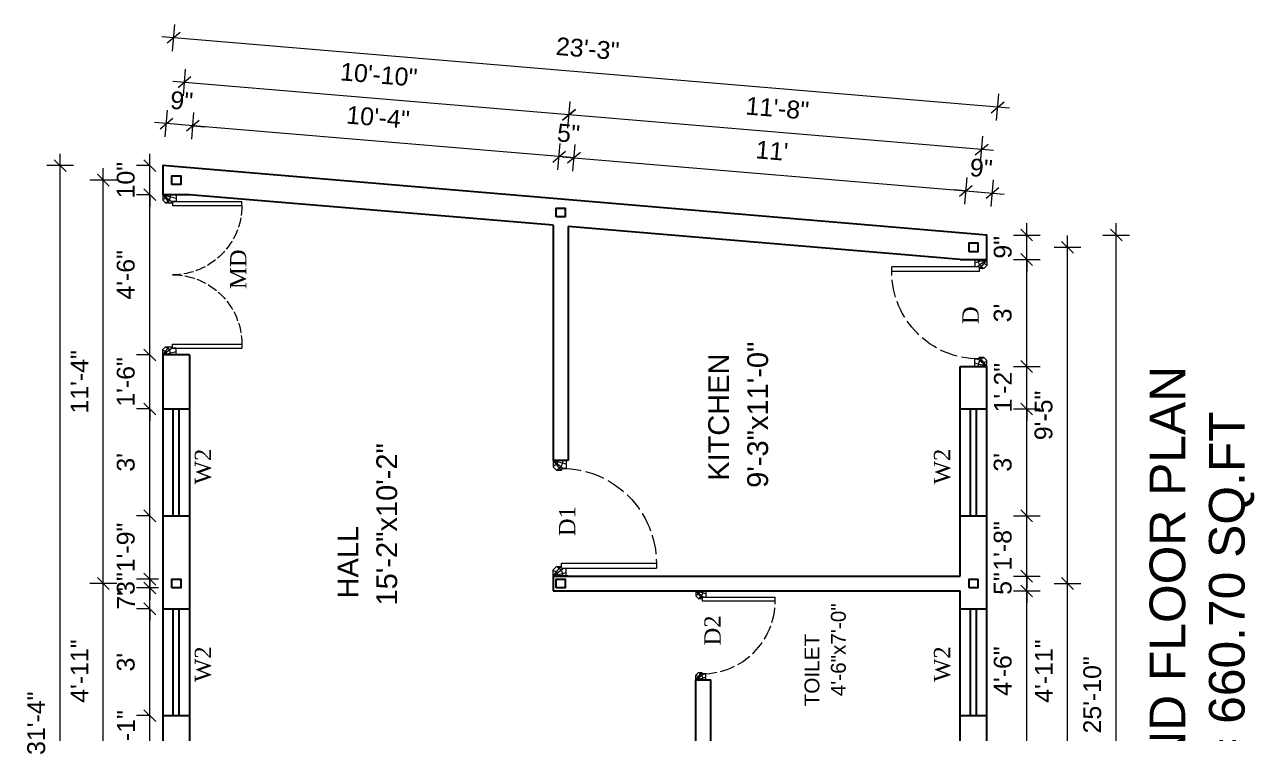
# Model space of a CAD drawing. Header units: inches. Extents: x 45643 to 78083, y -17830 to -3084.
# Drawn here: x 55371.8 to 55786.1, y -14181.3 to -13942.5 of the extents above; entities that cross this region are included whole.
import ezdxf

# ---------------------------------------------------------------- set-up
doc = ezdxf.new("R2010")
doc.units = ezdxf.units.IN
doc.header["$MEASUREMENT"] = 0
doc.linetypes.add('ACAD_ISO02W100', pattern=[15, 12, -3])
doc.linetypes.add('CONTINUA', pattern=[0])
for name, color, linetype, lineweight in [('A_Title Text', 105, 'Continuous', 60), ('Dim - internal', 4, 'Continuous', 9), ('Door-window', 150, 'Continuous', 9), ('ELEVATION', 6, 'Continuous', 30), ('hatch', 30, 'Continuous', 5), ('WALL', 240, 'Continuous', 30)]:
    doc.layers.add(name, color=color, linetype=linetype, lineweight=lineweight)
doc.layers.add('PDF_Text', color=7, linetype='Continuous')
doc.styles.add('Arial', font='arial.ttf')
doc.styles.add('PDF Arial', font='arial.ttf')
doc.styles.get("Standard").update_dxf_attribs({"font": 'times.ttf'})
doc.dimstyles.new('Sudeep', dxfattribs={"dimtxt": 6, "dimasz": 4, "dimexe": 4.5, "dimexo": 4.5, "dimgap": 5, "dimtad": 1, "dimdec": 0, "dimlunit": 4, "dimtxsty": 'Arial', "dimblk": 'OBLIQUE', "dimcen": 250, "dimdle": 4, "dimclrd": 86, "dimclre": 5, "dimclrt": 1, "dimadec": 0, "dimazin": 0, "dimtfac": 1, "dimtdec": 0, "dimtix": 1, "dimtmove": 1, "dimatfit": 3, "dimldrblk": 'OBLIQUE', "dimfxl": 4.5, "dimfxlon": 1, "dimfrac": 2, "dimlwd": 15, "dimlwe": 13, "dimarcsym": 0})

# ---------------------------------------------------------------- blocks, each defined once
blk = doc.blocks.new('A$C6FA92B9D')
at = {"layer": 'Door-window', "linetype": 'Continuous', "ltscale": 0.25}
for p, q in [((19.64, 48), (19.64, 46)), ((23.64, 48), (19.64, 48)), ((23.64, 48), (19.64, 48)), ((23.64, 48), (23.64, 46.4)), ((20.8, 46), (0, 46)), ((0, 44.8), (0, 46)), ((20.8, 44.8), (0, 44.8)), ((19.64, 46), (20.8, 46)), ((20.8, 46), (20.8, 45.6)), ((20.8, 46), (20.8, 44.8)), ((22.84, 45.6), (20.8, 45.6)), ((23.64, 46.4), (22.84, 45.6)), ((20.8, 3.2), (0, 3.2)), ((0, 3.2), (0, 2)), ((20.8, 2), (0, 2)), ((19.64, 2), (20.8, 2)), ((19.64, 0), (19.64, 2)), ((23.64, 0), (19.64, 0)), ((23.64, 0), (19.64, 0)), ((20.8, 2), (20.8, 3.2)), ((20.8, 2), (20.8, 2.4)), ((22.84, 2.4), (20.8, 2.4)), ((23.64, 1.6), (22.84, 2.4)), ((23.64, 0), (23.64, 1.6))]:
    blk.add_line(p, q, dxfattribs=at)
at = {"layer": 'Door-window', "linetype": 'ACAD_ISO02W100', "ltscale": 0.25}
for centre, start, end in [((20.8, 44.8), 180, 270), ((20.8, 3.2), 90, 180)]:
    blk.add_arc(centre, 20.8, start, end, dxfattribs=at)
at = {"layer": 'hatch', "color": 8}
for p, q in [((23.64, 48), (19.64, 46.92)), ((23.64, 48), (20.8, 45.74)), ((23.64, 48), (21.77, 45.6)), ((23.64, 0), (19.64, 1.08)), ((23.64, 0), (20.8, 2.26)), ((23.64, 0), (21.77, 2.4))]:
    blk.add_line(p, q, dxfattribs=at)
for centre, radius, start, end in [((23.7, 47.79), 2.35, 174.9175, 249.0128), ((23.74, 47.77), 1.13, 168.5136, 264.8628), ((23.7, 0.21), 2.35, 110.9872, 185.0825), ((23.74, 0.23), 1.13, 95.1372, 191.4864)]:
    blk.add_arc(centre, radius, start, end, dxfattribs=at)
blk = doc.blocks.new("D 3'")
at = {"layer": 'Door-window', "linetype": 'Continuous', "ltscale": 0.25}
for p, q in [((3749.64, -16740.96), (3749.64, -16711.46)), ((3751.14, -16711.46), (3749.64, -16711.46)), ((3751.14, -16740.96), (3751.14, -16711.46)), ((3747.14, -16743.51), (3747.14, -16739.51)), ((3747.14, -16739.51), (3749.64, -16739.51)), ((3783.14, -16739.51), (3780.64, -16739.51)), ((3780.64, -16739.51), (3780.64, -16740.96)), ((3783.14, -16743.51), (3783.14, -16739.51)), ((3749.14, -16743.51), (3750.14, -16742.51)), ((3749.64, -16740.96), (3751.14, -16740.96)), ((3750.14, -16742.51), (3750.14, -16740.96)), ((3780.14, -16742.51), (3780.14, -16740.96)), ((3780.64, -16740.96), (3780.14, -16740.96)), ((3781.14, -16743.51), (3780.14, -16742.51)), ((3747.14, -16743.51), (3749.14, -16743.51)), ((3783.14, -16743.51), (3781.14, -16743.51))]:
    blk.add_line(p, q, dxfattribs=at)
at = {"layer": 'Door-window', "linetype": 'ACAD_ISO02W100', "ltscale": 0.5}
blk.add_arc((3751.14, -16740.96), 29.5, 0, 90, dxfattribs=at)
at = {"layer": 'hatch', "color": 8}
for p, q in [((3747.14, -16743.51), (3748.23, -16739.5)), ((3783.14, -16743.51), (3782.06, -16739.5)), ((3747.14, -16743.51), (3749.64, -16740.37)), ((3747.14, -16743.51), (3750.14, -16741.17)), ((3783.14, -16743.51), (3780.14, -16741.17)), ((3783.14, -16743.51), (3780.64, -16740.37))]:
    blk.add_line(p, q, dxfattribs=at)
for centre, radius, start, end in [((3747.4, -16743.58), 2.93, 20.9872, 95.0825), ((3747.43, -16743.63), 1.42, 5.1372, 101.4864), ((3782.88, -16743.58), 2.93, 84.9175, 159.0128), ((3782.86, -16743.63), 1.42, 78.5136, 174.8628)]:
    blk.add_arc(centre, radius, start, end, dxfattribs=at)
blk = doc.blocks.new('_Oblique')
at = {"color": 0, "linetype": 'ByBlock', "lineweight": -2}
blk.add_line((-0.5, -0.5), (0.5, 0.5), dxfattribs=at)
blk = doc.blocks.new('*D1406')
at = {"layer": 'A_Title Text', "color": 86, "lineweight": 15, "transparency": 16777216}
blk.add_line((55383.85, -14369.77), (55383.85, -13986.01), dxfattribs=at)
at = {"layer": 'A_Title Text', "color": 5, "lineweight": 13, "transparency": 16777216}
for p, q in [((55388.35, -13990.01), (55379.35, -13990.01)), ((55388.35, -14365.77), (55379.35, -14365.77))]:
    blk.add_line(p, q, dxfattribs=at)
at = {"layer": 'Defpoints', "color": 0, "transparency": 16777216}
for p in [(55383.85, -13990.01), (55418.43, -13990.01), (55418.43, -14365.77)]:
    blk.add_point(p, dxfattribs=at)
at = {"layer": 'A_Title Text', "color": 86, "lineweight": 15, "transparency": 16777216, "xscale": 4, "yscale": 4, "zscale": 4}
for p, rotation in [((55383.85, -13990.01), 90), ((55383.85, -14365.77), 270)]:
    blk.add_blockref('_Oblique', p, dxfattribs=dict(at, rotation=rotation))
at = {"layer": 'A_Title Text', "color": 1, "transparency": 16777216, "insert": (55375.78, -14177.89), "char_height": 6, "attachment_point": 5, "rotation": 90, "style": 'Arial'}
blk.add_mtext('31\'-4"', dxfattribs=at)
blk = doc.blocks.new('*D1407')
at = {"layer": 'A_Title Text', "color": 86, "lineweight": 15, "transparency": 16777216}
blk.add_line((55739.54, -14327.28), (55739.54, -14009.38), dxfattribs=at)
at = {"layer": 'A_Title Text', "color": 5, "lineweight": 13, "transparency": 16777216}
for p, q in [((55735.04, -14013.38), (55744.04, -14013.38)), ((55735.04, -14323.28), (55744.04, -14323.28))]:
    blk.add_line(p, q, dxfattribs=at)
at = {"layer": 'Defpoints', "color": 0, "transparency": 16777216}
for p in [(55695.94, -14013.38), (55739.54, -14013.38), (55695.94, -14323.28)]:
    blk.add_point(p, dxfattribs=at)
at = {"layer": 'A_Title Text', "color": 86, "lineweight": 15, "transparency": 16777216, "xscale": 4, "yscale": 4, "zscale": 4}
for p, rotation in [((55739.54, -14013.38), 90), ((55739.54, -14323.28), 270)]:
    blk.add_blockref('_Oblique', p, dxfattribs=dict(at, rotation=rotation))
at = {"layer": 'A_Title Text', "color": 1, "transparency": 16777216, "insert": (55731.47, -14168.33), "char_height": 6, "attachment_point": 5, "rotation": 90, "style": 'Arial'}
blk.add_mtext('25\'-10"', dxfattribs=at)
blk = doc.blocks.new('*D1412')
at = {"layer": 'A_Title Text', "color": 86, "lineweight": 15, "transparency": 16777216}
for p, q in [((55414, -14175.32), (55414, -14171.32)), ((55414, -14188.32), (55414, -14175.32)), ((55414, -14188.32), (55414, -14192.32))]:
    blk.add_line(p, q, dxfattribs=at)
at = {"layer": 'A_Title Text', "color": 5, "lineweight": 13, "transparency": 16777216}
for p, q in [((55414, -14175.32), (55409.5, -14175.32)), ((55416.93, -14188.32), (55409.5, -14188.32))]:
    blk.add_line(p, q, dxfattribs=at)
at = {"layer": 'Defpoints', "color": 0, "transparency": 16777216}
for p in [(55414, -14175.32), (55418.43, -14175.32), (55421.43, -14188.32)]:
    blk.add_point(p, dxfattribs=at)
at = {"layer": 'A_Title Text', "color": 86, "lineweight": 15, "transparency": 16777216, "xscale": 4, "yscale": 4, "zscale": 4}
for p, rotation in [((55414, -14175.32), 270), ((55414, -14188.32), 90)]:
    blk.add_blockref('_Oblique', p, dxfattribs=dict(at, rotation=rotation))
at = {"layer": 'A_Title Text', "color": 1, "transparency": 16777216, "insert": (55405.99, -14181.82), "char_height": 6, "attachment_point": 5, "rotation": 90, "style": 'Arial'}
blk.add_mtext('1\'-1"', dxfattribs=at)
blk = doc.blocks.new('*D1413')
at = {"layer": 'A_Title Text', "color": 86, "lineweight": 15, "transparency": 16777216}
blk.add_line((55414, -14179.32), (55414, -14135.32), dxfattribs=at)
at = {"layer": 'A_Title Text', "color": 5, "lineweight": 13, "transparency": 16777216}
for p, q in [((55414, -14139.32), (55409.5, -14139.32)), ((55414, -14175.32), (55409.5, -14175.32))]:
    blk.add_line(p, q, dxfattribs=at)
at = {"layer": 'Defpoints', "color": 0, "transparency": 16777216}
for p in [(55414, -14139.32), (55418.43, -14139.32), (55418.43, -14175.32)]:
    blk.add_point(p, dxfattribs=at)
at = {"layer": 'A_Title Text', "color": 86, "lineweight": 15, "transparency": 16777216, "xscale": 4, "yscale": 4, "zscale": 4}
for p, rotation in [((55414, -14139.32), 90), ((55414, -14175.32), 270)]:
    blk.add_blockref('_Oblique', p, dxfattribs=dict(at, rotation=rotation))
at = {"layer": 'A_Title Text', "color": 1, "transparency": 16777216, "insert": (55405.94, -14157.32), "char_height": 6, "attachment_point": 5, "rotation": 90, "style": 'Arial'}
blk.add_mtext("3'", dxfattribs=at)
blk = doc.blocks.new('*D1414')
at = {"layer": 'A_Title Text', "color": 86, "lineweight": 15, "transparency": 16777216}
for p, q in [((55414, -14132.32), (55414, -14128.32)), ((55414, -14139.32), (55414, -14132.32)), ((55414, -14139.32), (55414, -14143.32))]:
    blk.add_line(p, q, dxfattribs=at)
at = {"layer": 'A_Title Text', "color": 5, "lineweight": 13, "transparency": 16777216}
for p, q in [((55416.93, -14132.32), (55409.5, -14132.32)), ((55414, -14139.32), (55409.5, -14139.32))]:
    blk.add_line(p, q, dxfattribs=at)
at = {"layer": 'Defpoints', "color": 0, "transparency": 16777216}
for p in [(55414, -14132.32), (55421.43, -14132.32), (55418.43, -14139.32)]:
    blk.add_point(p, dxfattribs=at)
at = {"layer": 'A_Title Text', "color": 86, "lineweight": 15, "transparency": 16777216, "xscale": 4, "yscale": 4, "zscale": 4}
for p, rotation in [((55414, -14132.32), 270), ((55414, -14139.32), 90)]:
    blk.add_blockref('_Oblique', p, dxfattribs=dict(at, rotation=rotation))
at = {"layer": 'A_Title Text', "color": 1, "transparency": 16777216, "insert": (55406, -14135.82), "char_height": 6, "attachment_point": 5, "rotation": 90, "style": 'Arial'}
blk.add_mtext('7"', dxfattribs=at)
blk = doc.blocks.new('*D1415')
at = {"layer": 'A_Title Text', "color": 86, "lineweight": 15, "transparency": 16777216}
for p, q in [((55414, -14129.32), (55414, -14125.32)), ((55414, -14132.32), (55414, -14129.32)), ((55414, -14132.32), (55414, -14136.32))]:
    blk.add_line(p, q, dxfattribs=at)
at = {"layer": 'A_Title Text', "color": 5, "lineweight": 13, "transparency": 16777216}
for p, q in [((55416.93, -14129.32), (55409.5, -14129.32)), ((55416.93, -14132.32), (55409.5, -14132.32))]:
    blk.add_line(p, q, dxfattribs=at)
at = {"layer": 'Defpoints', "color": 0, "transparency": 16777216}
for p in [(55414, -14129.32), (55421.43, -14129.32), (55421.43, -14132.32)]:
    blk.add_point(p, dxfattribs=at)
at = {"layer": 'A_Title Text', "color": 86, "lineweight": 15, "transparency": 16777216, "xscale": 4, "yscale": 4, "zscale": 4}
for p, rotation in [((55414, -14129.32), 270), ((55414, -14132.32), 90)]:
    blk.add_blockref('_Oblique', p, dxfattribs=dict(at, rotation=rotation))
at = {"layer": 'A_Title Text', "color": 1, "transparency": 16777216, "insert": (55405.94, -14130.82), "char_height": 6, "attachment_point": 5, "rotation": 90, "style": 'Arial'}
blk.add_mtext('3"', dxfattribs=at)
blk = doc.blocks.new('*D1416')
at = {"layer": 'A_Title Text', "color": 86, "lineweight": 15, "transparency": 16777216}
for p, q in [((55414, -14107.99), (55414, -14103.99)), ((55414, -14129.32), (55414, -14107.99)), ((55414, -14129.32), (55414, -14133.32))]:
    blk.add_line(p, q, dxfattribs=at)
at = {"layer": 'A_Title Text', "color": 5, "lineweight": 13, "transparency": 16777216}
for p, q in [((55414, -14107.99), (55409.5, -14107.99)), ((55416.93, -14129.32), (55409.5, -14129.32))]:
    blk.add_line(p, q, dxfattribs=at)
at = {"layer": 'Defpoints', "color": 0, "transparency": 16777216}
for p in [(55414, -14107.99), (55418.43, -14107.99), (55421.43, -14129.32)]:
    blk.add_point(p, dxfattribs=at)
at = {"layer": 'A_Title Text', "color": 86, "lineweight": 15, "transparency": 16777216, "xscale": 4, "yscale": 4, "zscale": 4}
for p, rotation in [((55414, -14107.99), 270), ((55414, -14129.32), 90)]:
    blk.add_blockref('_Oblique', p, dxfattribs=dict(at, rotation=rotation))
at = {"layer": 'A_Title Text', "color": 1, "transparency": 16777216, "insert": (55405.94, -14118.65), "char_height": 6, "attachment_point": 5, "rotation": 90, "style": 'Arial'}
blk.add_mtext('1\'-9"', dxfattribs=at)
blk = doc.blocks.new('*D1417')
at = {"layer": 'A_Title Text', "color": 86, "lineweight": 15, "transparency": 16777216}
blk.add_line((55414, -14111.99), (55414, -14067.99), dxfattribs=at)
at = {"layer": 'A_Title Text', "color": 5, "lineweight": 13, "transparency": 16777216}
for p, q in [((55414, -14071.99), (55409.5, -14071.99)), ((55414, -14107.99), (55409.5, -14107.99))]:
    blk.add_line(p, q, dxfattribs=at)
at = {"layer": 'Defpoints', "color": 0, "transparency": 16777216}
for p in [(55414, -14071.99), (55418.43, -14071.99), (55418.43, -14107.99)]:
    blk.add_point(p, dxfattribs=at)
at = {"layer": 'A_Title Text', "color": 86, "lineweight": 15, "transparency": 16777216, "xscale": 4, "yscale": 4, "zscale": 4}
for p, rotation in [((55414, -14071.99), 90), ((55414, -14107.99), 270)]:
    blk.add_blockref('_Oblique', p, dxfattribs=dict(at, rotation=rotation))
at = {"layer": 'A_Title Text', "color": 1, "transparency": 16777216, "insert": (55405.94, -14089.99), "char_height": 6, "attachment_point": 5, "rotation": 90, "style": 'Arial'}
blk.add_mtext("3'", dxfattribs=at)
blk = doc.blocks.new('*D1418')
at = {"layer": 'A_Title Text', "color": 86, "lineweight": 15, "transparency": 16777216}
for p, q in [((55414, -14053.8), (55414, -14049.8)), ((55414, -14071.99), (55414, -14053.8)), ((55414, -14071.99), (55414, -14075.99))]:
    blk.add_line(p, q, dxfattribs=at)
at = {"layer": 'A_Title Text', "color": 5, "lineweight": 13, "transparency": 16777216}
for p, q in [((55414, -14053.8), (55409.5, -14053.8)), ((55414, -14071.99), (55409.5, -14071.99))]:
    blk.add_line(p, q, dxfattribs=at)
at = {"layer": 'Defpoints', "color": 0, "transparency": 16777216}
for p in [(55414, -14053.8), (55418.43, -14053.8), (55418.43, -14071.99)]:
    blk.add_point(p, dxfattribs=at)
at = {"layer": 'A_Title Text', "color": 86, "lineweight": 15, "transparency": 16777216, "xscale": 4, "yscale": 4, "zscale": 4}
for p, rotation in [((55414, -14053.8), 270), ((55414, -14071.99), 90)]:
    blk.add_blockref('_Oblique', p, dxfattribs=dict(at, rotation=rotation))
at = {"layer": 'A_Title Text', "color": 1, "transparency": 16777216, "insert": (55405.94, -14062.89), "char_height": 6, "attachment_point": 5, "rotation": 90, "style": 'Arial'}
blk.add_mtext('1\'-6"', dxfattribs=at)
blk = doc.blocks.new('*D1419')
at = {"layer": 'A_Title Text', "color": 86, "lineweight": 15, "transparency": 16777216}
blk.add_line((55414, -14057.8), (55414, -13995.8), dxfattribs=at)
at = {"layer": 'A_Title Text', "color": 5, "lineweight": 13, "transparency": 16777216}
for p, q in [((55414, -13999.8), (55409.5, -13999.8)), ((55414, -14053.8), (55409.5, -14053.8))]:
    blk.add_line(p, q, dxfattribs=at)
at = {"layer": 'Defpoints', "color": 0, "transparency": 16777216}
for p in [(55414, -13999.8), (55418.43, -13999.8), (55418.43, -14053.8)]:
    blk.add_point(p, dxfattribs=at)
at = {"layer": 'A_Title Text', "color": 86, "lineweight": 15, "transparency": 16777216, "xscale": 4, "yscale": 4, "zscale": 4}
for p, rotation in [((55414, -13999.8), 90), ((55414, -14053.8), 270)]:
    blk.add_blockref('_Oblique', p, dxfattribs=dict(at, rotation=rotation))
at = {"layer": 'A_Title Text', "color": 1, "transparency": 16777216, "insert": (55405.94, -14026.8), "char_height": 6, "attachment_point": 5, "rotation": 90, "style": 'Arial'}
blk.add_mtext('4\'-6"', dxfattribs=at)
blk = doc.blocks.new('*D1420')
at = {"layer": 'A_Title Text', "color": 86, "lineweight": 15, "transparency": 16777216}
for p, q in [((55414, -13990.01), (55414, -13986.01)), ((55414, -13999.8), (55414, -13990.01)), ((55414, -13999.8), (55414, -14003.8))]:
    blk.add_line(p, q, dxfattribs=at)
at = {"layer": 'A_Title Text', "color": 5, "lineweight": 13, "transparency": 16777216}
for p, q in [((55414, -13990.01), (55409.5, -13990.01)), ((55414, -13999.8), (55409.5, -13999.8))]:
    blk.add_line(p, q, dxfattribs=at)
at = {"layer": 'Defpoints', "color": 0, "transparency": 16777216}
for p in [(55414, -13990.01), (55418.43, -13990.01), (55418.43, -13999.8)]:
    blk.add_point(p, dxfattribs=at)
at = {"layer": 'A_Title Text', "color": 86, "lineweight": 15, "transparency": 16777216, "xscale": 4, "yscale": 4, "zscale": 4}
for p, rotation in [((55414, -13990.01), 270), ((55414, -13999.8), 90)]:
    blk.add_blockref('_Oblique', p, dxfattribs=dict(at, rotation=rotation))
at = {"layer": 'A_Title Text', "color": 1, "transparency": 16777216, "insert": (55405.94, -13994.9), "char_height": 6, "attachment_point": 5, "rotation": 90, "style": 'Arial'}
blk.add_mtext('10"', dxfattribs=at)
blk = doc.blocks.new('*D1422')
at = {"layer": 'A_Title Text', "color": 86, "lineweight": 15, "transparency": 16777216}
blk.add_line((55398.36, -14193.82), (55398.36, -14126.82), dxfattribs=at)
at = {"layer": 'A_Title Text', "color": 5, "lineweight": 13, "transparency": 16777216}
for p, q in [((55402.86, -14130.82), (55393.86, -14130.82)), ((55402.86, -14189.82), (55393.86, -14189.82))]:
    blk.add_line(p, q, dxfattribs=at)
at = {"layer": 'Defpoints', "color": 0, "transparency": 16777216}
for p in [(55398.36, -14130.82), (55422.93, -14130.82), (55422.93, -14189.82)]:
    blk.add_point(p, dxfattribs=at)
at = {"layer": 'A_Title Text', "color": 86, "lineweight": 15, "transparency": 16777216, "xscale": 4, "yscale": 4, "zscale": 4}
for p, rotation in [((55398.36, -14130.82), 90), ((55398.36, -14189.82), 270)]:
    blk.add_blockref('_Oblique', p, dxfattribs=dict(at, rotation=rotation))
at = {"layer": 'A_Title Text', "color": 1, "transparency": 16777216, "insert": (55390.34, -14160.32), "char_height": 6, "attachment_point": 5, "rotation": 90, "style": 'Arial'}
blk.add_mtext('4\'-11"', dxfattribs=at)
blk = doc.blocks.new('*D1423')
at = {"layer": 'A_Title Text', "color": 86, "lineweight": 15, "transparency": 16777216}
blk.add_line((55398.36, -14134.82), (55398.36, -13990.9), dxfattribs=at)
at = {"layer": 'A_Title Text', "color": 5, "lineweight": 13, "transparency": 16777216}
for p, q in [((55402.86, -13994.9), (55393.86, -13994.9)), ((55402.86, -14130.82), (55393.86, -14130.82))]:
    blk.add_line(p, q, dxfattribs=at)
at = {"layer": 'Defpoints', "color": 0, "transparency": 16777216}
for p in [(55398.36, -13994.9), (55422.93, -13994.9), (55422.93, -14130.82)]:
    blk.add_point(p, dxfattribs=at)
at = {"layer": 'A_Title Text', "color": 86, "lineweight": 15, "transparency": 16777216, "xscale": 4, "yscale": 4, "zscale": 4}
for p, rotation in [((55398.36, -13994.9), 90), ((55398.36, -14130.82), 270)]:
    blk.add_blockref('_Oblique', p, dxfattribs=dict(at, rotation=rotation))
at = {"layer": 'A_Title Text', "color": 1, "transparency": 16777216, "insert": (55390.34, -14062.86), "char_height": 6, "attachment_point": 5, "rotation": 90, "style": 'Arial'}
blk.add_mtext('11\'-4"', dxfattribs=at)
blk = doc.blocks.new('*D1428')
at = {"layer": 'A_Title Text', "color": 86, "lineweight": 15, "transparency": 16777216}
blk.add_line((55709.37, -14191.32), (55709.37, -14129.32), dxfattribs=at)
at = {"layer": 'A_Title Text', "color": 5, "lineweight": 13, "transparency": 16777216}
for p, q in [((55704.87, -14133.32), (55713.87, -14133.32)), ((55704.87, -14187.32), (55713.87, -14187.32))]:
    blk.add_line(p, q, dxfattribs=at)
at = {"layer": 'Defpoints', "color": 0, "transparency": 16777216}
for p in [(55686.94, -14133.32), (55709.37, -14133.32), (55686.94, -14187.32)]:
    blk.add_point(p, dxfattribs=at)
at = {"layer": 'A_Title Text', "color": 86, "lineweight": 15, "transparency": 16777216, "xscale": 4, "yscale": 4, "zscale": 4}
for p, rotation in [((55709.37, -14133.32), 90), ((55709.37, -14187.32), 270)]:
    blk.add_blockref('_Oblique', p, dxfattribs=dict(at, rotation=rotation))
at = {"layer": 'A_Title Text', "color": 1, "transparency": 16777216, "insert": (55701.31, -14160.32), "char_height": 6, "attachment_point": 5, "rotation": 90, "style": 'Arial'}
blk.add_mtext('4\'-6"', dxfattribs=at)
blk = doc.blocks.new('*D1429')
at = {"layer": 'A_Title Text', "color": 86, "lineweight": 15, "transparency": 16777216}
for p, q in [((55709.37, -14128.32), (55709.37, -14124.32)), ((55709.37, -14133.32), (55709.37, -14128.32)), ((55709.37, -14133.32), (55709.37, -14137.32))]:
    blk.add_line(p, q, dxfattribs=at)
at = {"layer": 'A_Title Text', "color": 5, "lineweight": 13, "transparency": 16777216}
for p, q in [((55704.87, -14128.32), (55713.87, -14128.32)), ((55704.87, -14133.32), (55713.87, -14133.32))]:
    blk.add_line(p, q, dxfattribs=at)
at = {"layer": 'Defpoints', "color": 0, "transparency": 16777216}
for p in [(55686.94, -14128.32), (55709.37, -14128.32), (55686.94, -14133.32)]:
    blk.add_point(p, dxfattribs=at)
at = {"layer": 'A_Title Text', "color": 86, "lineweight": 15, "transparency": 16777216, "xscale": 4, "yscale": 4, "zscale": 4}
for p, rotation in [((55709.37, -14128.32), 270), ((55709.37, -14133.32), 90)]:
    blk.add_blockref('_Oblique', p, dxfattribs=dict(at, rotation=rotation))
at = {"layer": 'A_Title Text', "color": 1, "transparency": 16777216, "insert": (55701.32, -14130.82), "char_height": 6, "attachment_point": 5, "rotation": 90, "style": 'Arial'}
blk.add_mtext('5"', dxfattribs=at)
blk = doc.blocks.new('*D1430')
at = {"layer": 'A_Title Text', "color": 86, "lineweight": 15, "transparency": 16777216}
for p, q in [((55709.37, -14107.99), (55709.37, -14103.99)), ((55709.37, -14128.32), (55709.37, -14107.99)), ((55709.37, -14128.32), (55709.37, -14132.32))]:
    blk.add_line(p, q, dxfattribs=at)
at = {"layer": 'A_Title Text', "color": 5, "lineweight": 13, "transparency": 16777216}
for p, q in [((55704.87, -14107.99), (55713.87, -14107.99)), ((55704.87, -14128.32), (55713.87, -14128.32))]:
    blk.add_line(p, q, dxfattribs=at)
at = {"layer": 'Defpoints', "color": 0, "transparency": 16777216}
for p in [(55695.94, -14107.99), (55709.37, -14107.99), (55686.94, -14128.32)]:
    blk.add_point(p, dxfattribs=at)
at = {"layer": 'A_Title Text', "color": 86, "lineweight": 15, "transparency": 16777216, "xscale": 4, "yscale": 4, "zscale": 4}
for p, rotation in [((55709.37, -14107.99), 270), ((55709.37, -14128.32), 90)]:
    blk.add_blockref('_Oblique', p, dxfattribs=dict(at, rotation=rotation))
at = {"layer": 'A_Title Text', "color": 1, "transparency": 16777216, "insert": (55701.31, -14118.15), "char_height": 6, "attachment_point": 5, "rotation": 90, "style": 'Arial'}
blk.add_mtext('1\'-8"', dxfattribs=at)
blk = doc.blocks.new('*D1431')
at = {"layer": 'A_Title Text', "color": 86, "lineweight": 15, "transparency": 16777216}
blk.add_line((55709.37, -14111.99), (55709.37, -14067.99), dxfattribs=at)
at = {"layer": 'A_Title Text', "color": 5, "lineweight": 13, "transparency": 16777216}
for p, q in [((55704.87, -14071.99), (55713.87, -14071.99)), ((55704.87, -14107.99), (55713.87, -14107.99))]:
    blk.add_line(p, q, dxfattribs=at)
at = {"layer": 'Defpoints', "color": 0, "transparency": 16777216}
for p in [(55695.94, -14071.99), (55709.37, -14071.99), (55695.94, -14107.99)]:
    blk.add_point(p, dxfattribs=at)
at = {"layer": 'A_Title Text', "color": 86, "lineweight": 15, "transparency": 16777216, "xscale": 4, "yscale": 4, "zscale": 4}
for p, rotation in [((55709.37, -14071.99), 90), ((55709.37, -14107.99), 270)]:
    blk.add_blockref('_Oblique', p, dxfattribs=dict(at, rotation=rotation))
at = {"layer": 'A_Title Text', "color": 1, "transparency": 16777216, "insert": (55701.3, -14089.99), "char_height": 6, "attachment_point": 5, "rotation": 90, "style": 'Arial'}
blk.add_mtext("3'", dxfattribs=at)
blk = doc.blocks.new('*D1432')
at = {"layer": 'A_Title Text', "color": 86, "lineweight": 15, "transparency": 16777216}
for p, q in [((55709.37, -14057.66), (55709.37, -14053.66)), ((55709.37, -14071.99), (55709.37, -14057.66)), ((55709.37, -14071.99), (55709.37, -14075.99))]:
    blk.add_line(p, q, dxfattribs=at)
at = {"layer": 'A_Title Text', "color": 5, "lineweight": 13, "transparency": 16777216}
for p, q in [((55704.87, -14057.66), (55713.87, -14057.66)), ((55704.87, -14071.99), (55713.87, -14071.99))]:
    blk.add_line(p, q, dxfattribs=at)
at = {"layer": 'Defpoints', "color": 0, "transparency": 16777216}
for p in [(55695.94, -14057.66), (55709.37, -14057.66), (55695.94, -14071.99)]:
    blk.add_point(p, dxfattribs=at)
at = {"layer": 'A_Title Text', "color": 86, "lineweight": 15, "transparency": 16777216, "xscale": 4, "yscale": 4, "zscale": 4}
for p, rotation in [((55709.37, -14057.66), 270), ((55709.37, -14071.99), 90)]:
    blk.add_blockref('_Oblique', p, dxfattribs=dict(at, rotation=rotation))
at = {"layer": 'A_Title Text', "color": 1, "transparency": 16777216, "insert": (55701.36, -14064.82), "char_height": 6, "attachment_point": 5, "rotation": 90, "style": 'Arial'}
blk.add_mtext('1\'-2"', dxfattribs=at)
blk = doc.blocks.new('*D1433')
at = {"layer": 'A_Title Text', "color": 86, "lineweight": 15, "transparency": 16777216}
blk.add_line((55709.37, -14061.66), (55709.37, -14017.66), dxfattribs=at)
at = {"layer": 'A_Title Text', "color": 5, "lineweight": 13, "transparency": 16777216}
for p, q in [((55704.87, -14021.66), (55713.87, -14021.66)), ((55704.87, -14057.66), (55713.87, -14057.66))]:
    blk.add_line(p, q, dxfattribs=at)
at = {"layer": 'Defpoints', "color": 0, "transparency": 16777216}
for p in [(55695.94, -14021.66), (55709.37, -14021.66), (55695.94, -14057.66)]:
    blk.add_point(p, dxfattribs=at)
at = {"layer": 'A_Title Text', "color": 86, "lineweight": 15, "transparency": 16777216, "xscale": 4, "yscale": 4, "zscale": 4}
for p, rotation in [((55709.37, -14021.66), 90), ((55709.37, -14057.66), 270)]:
    blk.add_blockref('_Oblique', p, dxfattribs=dict(at, rotation=rotation))
at = {"layer": 'A_Title Text', "color": 1, "transparency": 16777216, "insert": (55701.3, -14039.66), "char_height": 6, "attachment_point": 5, "rotation": 90, "style": 'Arial'}
blk.add_mtext("3'", dxfattribs=at)
blk = doc.blocks.new('*D1434')
at = {"layer": 'A_Title Text', "color": 86, "lineweight": 15, "transparency": 16777216}
for p, q in [((55709.37, -14013.38), (55709.37, -14009.38)), ((55709.37, -14021.66), (55709.37, -14013.38)), ((55709.37, -14021.66), (55709.37, -14025.66))]:
    blk.add_line(p, q, dxfattribs=at)
at = {"layer": 'A_Title Text', "color": 5, "lineweight": 13, "transparency": 16777216}
for p, q in [((55704.87, -14013.38), (55713.87, -14013.38)), ((55704.87, -14021.66), (55713.87, -14021.66))]:
    blk.add_line(p, q, dxfattribs=at)
at = {"layer": 'Defpoints', "color": 0, "transparency": 16777216}
for p in [(55695.94, -14013.38), (55709.37, -14013.38), (55695.94, -14021.66)]:
    blk.add_point(p, dxfattribs=at)
at = {"layer": 'A_Title Text', "color": 86, "lineweight": 15, "transparency": 16777216, "xscale": 4, "yscale": 4, "zscale": 4}
for p, rotation in [((55709.37, -14013.38), 270), ((55709.37, -14021.66), 90)]:
    blk.add_blockref('_Oblique', p, dxfattribs=dict(at, rotation=rotation))
at = {"layer": 'A_Title Text', "color": 1, "transparency": 16777216, "insert": (55701.31, -14017.52), "char_height": 6, "attachment_point": 5, "rotation": 90, "style": 'Arial'}
blk.add_mtext('9"', dxfattribs=at)
blk = doc.blocks.new('*D1436')
at = {"layer": 'A_Title Text', "color": 86, "lineweight": 15, "transparency": 16777216}
blk.add_line((55723.12, -14193.82), (55723.12, -14126.82), dxfattribs=at)
at = {"layer": 'A_Title Text', "color": 5, "lineweight": 13, "transparency": 16777216}
for p, q in [((55718.62, -14130.82), (55727.62, -14130.82)), ((55718.62, -14189.82), (55727.62, -14189.82))]:
    blk.add_line(p, q, dxfattribs=at)
at = {"layer": 'Defpoints', "color": 0, "transparency": 16777216}
for p in [(55691.44, -14130.82), (55723.12, -14130.82), (55691.44, -14189.82)]:
    blk.add_point(p, dxfattribs=at)
at = {"layer": 'A_Title Text', "color": 86, "lineweight": 15, "transparency": 16777216, "xscale": 4, "yscale": 4, "zscale": 4}
for p, rotation in [((55723.12, -14130.82), 90), ((55723.12, -14189.82), 270)]:
    blk.add_blockref('_Oblique', p, dxfattribs=dict(at, rotation=rotation))
at = {"layer": 'A_Title Text', "color": 1, "transparency": 16777216, "insert": (55715.11, -14160.32), "char_height": 6, "attachment_point": 5, "rotation": 90, "style": 'Arial'}
blk.add_mtext('4\'-11"', dxfattribs=at)
blk = doc.blocks.new('*D1437')
at = {"layer": 'A_Title Text', "color": 86, "lineweight": 15, "transparency": 16777216}
blk.add_line((55723.12, -14134.82), (55723.12, -14013.52), dxfattribs=at)
at = {"layer": 'A_Title Text', "color": 5, "lineweight": 13, "transparency": 16777216}
for p, q in [((55718.62, -14017.52), (55727.62, -14017.52)), ((55718.62, -14130.82), (55727.62, -14130.82))]:
    blk.add_line(p, q, dxfattribs=at)
at = {"layer": 'Defpoints', "color": 0, "transparency": 16777216}
for p in [(55691.44, -14017.52), (55723.12, -14017.52), (55691.44, -14130.82)]:
    blk.add_point(p, dxfattribs=at)
at = {"layer": 'A_Title Text', "color": 86, "lineweight": 15, "transparency": 16777216, "xscale": 4, "yscale": 4, "zscale": 4}
for p, rotation in [((55723.12, -14017.52), 90), ((55723.12, -14130.82), 270)]:
    blk.add_blockref('_Oblique', p, dxfattribs=dict(at, rotation=rotation))
at = {"layer": 'A_Title Text', "color": 1, "transparency": 16777216, "insert": (55715.06, -14074.17), "char_height": 6, "attachment_point": 5, "rotation": 90, "style": 'Arial'}
blk.add_mtext('9\'-5"', dxfattribs=at)
blk = doc.blocks.new('*D1444')
at = {"layer": 'A_Title Text', "color": 5, "lineweight": 13, "transparency": 16777216}
for p, q in [((55551.5, -13991.46), (55552.25, -13982.49)), ((55556.5, -13991.88), (55557.25, -13982.91))]:
    blk.add_line(p, q, dxfattribs=at)
at = {"layer": 'A_Title Text', "color": 86, "lineweight": 15, "transparency": 16777216}
for p, q in [((55551.88, -13986.97), (55547.89, -13986.64)), ((55556.88, -13987.39), (55551.88, -13986.97)), ((55556.88, -13987.39), (55560.86, -13987.73))]:
    blk.add_line(p, q, dxfattribs=at)
at = {"layer": 'Defpoints', "color": 0, "transparency": 16777216}
for p in [(55551.88, -13986.97), (55549.93, -14010.11), (55554.93, -14010.54)]:
    blk.add_point(p, dxfattribs=at)
at = {"layer": 'A_Title Text', "color": 86, "lineweight": 15, "transparency": 16777216, "xscale": 4, "yscale": 4, "zscale": 4}
for p, rotation in [((55551.88, -13986.97), 355.1847222640574), ((55556.88, -13987.39), 175.1847222640574)]:
    blk.add_blockref('_Oblique', p, dxfattribs=dict(at, rotation=rotation))
at = {"layer": 'A_Title Text', "color": 1, "transparency": 16777216, "insert": (55555.05, -13979.16), "char_height": 6, "attachment_point": 5, "rotation": 355.1847, "style": 'Arial'}
blk.add_mtext('5"', dxfattribs=at)
blk = doc.blocks.new('*D1445')
at = {"layer": 'A_Title Text', "color": 5, "lineweight": 13, "transparency": 16777216}
for p, q in [((55428.15, -13981.07), (55428.9, -13972.1)), ((55551.5, -13991.46), (55552.25, -13982.49))]:
    blk.add_line(p, q, dxfattribs=at)
at = {"layer": 'A_Title Text', "color": 86, "lineweight": 15, "transparency": 16777216}
blk.add_line((55555.86, -13987.31), (55424.54, -13976.25), dxfattribs=at)
at = {"layer": 'Defpoints', "color": 0, "transparency": 16777216}
for p in [(55428.53, -13976.58), (55426.57, -13999.8), (55549.93, -14010.11)]:
    blk.add_point(p, dxfattribs=at)
at = {"layer": 'A_Title Text', "color": 86, "lineweight": 15, "transparency": 16777216, "xscale": 4, "yscale": 4, "zscale": 4}
for p, rotation in [((55428.53, -13976.58), 175.1847222640574), ((55551.88, -13986.97), 355.1847222640574)]:
    blk.add_blockref('_Oblique', p, dxfattribs=dict(at, rotation=rotation))
at = {"layer": 'A_Title Text', "color": 1, "transparency": 16777216, "insert": (55490.88, -13973.74), "char_height": 6, "attachment_point": 5, "rotation": 355.1847, "style": 'Arial'}
blk.add_mtext('10\'-4"', dxfattribs=at)
blk = doc.blocks.new('*D1404')
at = {"layer": 'A_Title Text', "color": 5, "lineweight": 13, "transparency": 16777216}
for p, q in [((55419.24, -13980.32), (55420, -13971.35)), ((55428.15, -13981.07), (55428.9, -13972.1))]:
    blk.add_line(p, q, dxfattribs=at)
at = {"layer": 'A_Title Text', "color": 86, "lineweight": 15, "transparency": 16777216}
for p, q in [((55419.62, -13975.83), (55415.63, -13975.5)), ((55428.53, -13976.58), (55419.62, -13975.83)), ((55428.53, -13976.58), (55432.51, -13976.92))]:
    blk.add_line(p, q, dxfattribs=at)
at = {"layer": 'Defpoints', "color": 0, "transparency": 16777216}
for p in [(55419.62, -13975.83), (55418.43, -13990.01), (55426.57, -13999.8)]:
    blk.add_point(p, dxfattribs=at)
at = {"layer": 'A_Title Text', "color": 86, "lineweight": 15, "transparency": 16777216, "xscale": 4, "yscale": 4, "zscale": 4}
for p, rotation in [((55419.62, -13975.83), 355.1847222640574), ((55428.53, -13976.58), 175.1847222640574)]:
    blk.add_blockref('_Oblique', p, dxfattribs=dict(at, rotation=rotation))
at = {"layer": 'A_Title Text', "color": 1, "transparency": 16777216, "insert": (55424.75, -13968.17), "char_height": 6, "attachment_point": 5, "rotation": 355.1847, "style": 'Arial'}
blk.add_mtext('9"', dxfattribs=at)
blk = doc.blocks.new('*D1446')
at = {"layer": 'A_Title Text', "color": 5, "lineweight": 13, "transparency": 16777216}
for p, q in [((55556.5, -13991.88), (55557.25, -13982.91)), ((55688.52, -14003), (55689.27, -13994.03))]:
    blk.add_line(p, q, dxfattribs=at)
at = {"layer": 'A_Title Text', "color": 86, "lineweight": 15, "transparency": 16777216}
blk.add_line((55552.89, -13987.06), (55692.88, -13998.85), dxfattribs=at)
at = {"layer": 'Defpoints', "color": 0, "transparency": 16777216}
for p in [(55688.89, -13998.52), (55554.93, -14010.54), (55686.94, -14021.66)]:
    blk.add_point(p, dxfattribs=at)
at = {"layer": 'A_Title Text', "color": 86, "lineweight": 15, "transparency": 16777216, "xscale": 4, "yscale": 4, "zscale": 4}
for p, rotation in [((55556.88, -13987.39), 175.1847222640574), ((55688.89, -13998.52), 355.1847222640574)]:
    blk.add_blockref('_Oblique', p, dxfattribs=dict(at, rotation=rotation))
at = {"layer": 'A_Title Text', "color": 1, "transparency": 16777216, "insert": (55623.56, -13984.97), "char_height": 6, "attachment_point": 5, "rotation": 355.1847, "style": 'Arial'}
blk.add_mtext("11'", dxfattribs=at)
blk = doc.blocks.new('*D1447')
at = {"layer": 'A_Title Text', "color": 5, "lineweight": 13, "transparency": 16777216}
for p, q in [((55688.52, -14003), (55689.27, -13994.03)), ((55697.45, -14003.75), (55698.21, -13994.78))]:
    blk.add_line(p, q, dxfattribs=at)
at = {"layer": 'A_Title Text', "color": 86, "lineweight": 15, "transparency": 16777216}
for p, q in [((55688.89, -13998.52), (55684.91, -13998.18)), ((55688.89, -13998.52), (55697.83, -13999.27)), ((55697.83, -13999.27), (55701.82, -13999.6))]:
    blk.add_line(p, q, dxfattribs=at)
at = {"layer": 'Defpoints', "color": 0, "transparency": 16777216}
for p in [(55697.83, -13999.27), (55686.94, -14021.66), (55695.94, -14021.66)]:
    blk.add_point(p, dxfattribs=at)
at = {"layer": 'A_Title Text', "color": 86, "lineweight": 15, "transparency": 16777216, "xscale": 4, "yscale": 4, "zscale": 4}
for p, rotation in [((55688.89, -13998.52), 355.1847222640574), ((55697.83, -13999.27), 175.1847222640574)]:
    blk.add_blockref('_Oblique', p, dxfattribs=dict(at, rotation=rotation))
at = {"layer": 'A_Title Text', "color": 1, "transparency": 16777216, "insert": (55694.04, -13990.86), "char_height": 6, "attachment_point": 5, "rotation": 355.1847, "style": 'Arial'}
blk.add_mtext('9"', dxfattribs=at)
blk = doc.blocks.new('*D1448')
at = {"layer": 'A_Title Text', "color": 5, "lineweight": 13, "transparency": 16777216}
for p, q in [((55554.82, -13977.34), (55555.58, -13968.37)), ((55693.84, -13989.05), (55694.6, -13980.08))]:
    blk.add_line(p, q, dxfattribs=at)
at = {"layer": 'A_Title Text', "color": 86, "lineweight": 15, "transparency": 16777216}
blk.add_line((55698.21, -13984.9), (55551.22, -13972.52), dxfattribs=at)
at = {"layer": 'Defpoints', "color": 0, "transparency": 16777216}
for p in [(55555.2, -13972.86), (55552.43, -14005.81), (55691.44, -14017.52)]:
    blk.add_point(p, dxfattribs=at)
at = {"layer": 'A_Title Text', "color": 86, "lineweight": 15, "transparency": 16777216, "xscale": 4, "yscale": 4, "zscale": 4}
for p, rotation in [((55555.2, -13972.86), 175.1847222639032), ((55694.22, -13984.57), 355.1847222639032)]:
    blk.add_blockref('_Oblique', p, dxfattribs=dict(at, rotation=rotation))
at = {"layer": 'A_Title Text', "color": 1, "transparency": 16777216, "insert": (55625.39, -13970.68), "char_height": 6, "attachment_point": 5, "rotation": 355.1847, "style": 'Arial'}
blk.add_mtext('11\'-8"', dxfattribs=at)
blk = doc.blocks.new('*D1449')
at = {"layer": 'A_Title Text', "color": 5, "lineweight": 13, "transparency": 16777216}
for p, q in [((55425.32, -13966.43), (55426.08, -13957.46)), ((55554.82, -13977.34), (55555.58, -13968.37))]:
    blk.add_line(p, q, dxfattribs=at)
at = {"layer": 'A_Title Text', "color": 86, "lineweight": 15, "transparency": 16777216}
blk.add_line((55559.19, -13973.19), (55421.72, -13961.61), dxfattribs=at)
at = {"layer": 'Defpoints', "color": 0, "transparency": 16777216}
for p in [(55425.7, -13961.95), (55422.93, -13994.9), (55552.43, -14005.81)]:
    blk.add_point(p, dxfattribs=at)
at = {"layer": 'A_Title Text', "color": 86, "lineweight": 15, "transparency": 16777216, "xscale": 4, "yscale": 4, "zscale": 4}
for p, rotation in [((55425.7, -13961.95), 175.1847222640574), ((55555.2, -13972.86), 355.1847222640574)]:
    blk.add_blockref('_Oblique', p, dxfattribs=dict(at, rotation=rotation))
at = {"layer": 'A_Title Text', "color": 1, "transparency": 16777216, "insert": (55491.13, -13959.37), "char_height": 6, "attachment_point": 5, "rotation": 355.1847, "style": 'Arial'}
blk.add_mtext('10\'-10"', dxfattribs=at)
blk = doc.blocks.new('*D1450')
at = {"layer": 'A_Title Text', "color": 5, "lineweight": 13, "transparency": 16777216}
for p, q in [((55421.68, -13951.44), (55422.43, -13942.47)), ((55699.19, -13974.82), (55699.95, -13965.85))]:
    blk.add_line(p, q, dxfattribs=at)
at = {"layer": 'A_Title Text', "color": 86, "lineweight": 15, "transparency": 16777216}
blk.add_line((55703.56, -13970.67), (55418.07, -13946.62), dxfattribs=at)
at = {"layer": 'Defpoints', "color": 0, "transparency": 16777216}
for p in [(55422.05, -13946.96), (55418.43, -13990.01), (55695.94, -14013.38)]:
    blk.add_point(p, dxfattribs=at)
at = {"layer": 'A_Title Text', "color": 86, "lineweight": 15, "transparency": 16777216, "xscale": 4, "yscale": 4, "zscale": 4}
for p, rotation in [((55422.05, -13946.96), 175.1847222638995), ((55699.57, -13970.34), 355.1847222638995)]:
    blk.add_blockref('_Oblique', p, dxfattribs=dict(at, rotation=rotation))
at = {"layer": 'A_Title Text', "color": 1, "transparency": 16777216, "insert": (55561.49, -13950.61), "char_height": 6, "attachment_point": 5, "rotation": 355.1847, "style": 'Arial'}
blk.add_mtext('23\'-3"', dxfattribs=at)

msp = doc.modelspace()

# ---------------------------------------------------------------- linework, layer by layer
at = {"layer": 'ELEVATION'}
for p, q in [((55427.43, -13999.8), (55418.43, -13999.8)), ((55549.93, -14010.11), (55427.43, -13999.8)), ((55549.93, -14010.11), (55549.93, -14089.32)), ((55554.93, -14010.54), (55554.93, -14089.32)), ((55686.94, -14021.66), (55554.93, -14010.54)), ((55686.94, -14021.66), (55695.94, -14021.66)), ((55427.43, -14053.8), (55418.43, -14053.8)), ((55427.43, -14053.8), (55427.43, -14187.32)), ((55686.94, -14128.32), (55686.94, -14057.66)), ((55686.94, -14057.66), (55695.94, -14057.66)), ((55418.43, -14071.99), (55427.43, -14071.99)), ((55421.93, -14107.99), (55421.93, -14071.99)), ((55423.93, -14107.99), (55423.93, -14071.99)), ((55686.94, -14071.99), (55695.94, -14071.99)), ((55690.44, -14107.99), (55690.44, -14071.99)), ((55692.44, -14107.99), (55692.44, -14071.99)), ((55554.93, -14089.32), (55549.93, -14089.32)), ((55418.43, -14107.99), (55427.43, -14107.99)), ((55686.94, -14107.99), (55695.94, -14107.99)), ((55549.93, -14128.32), (55549.93, -14133.32)), ((55549.93, -14128.32), (55686.94, -14128.32)), ((55554.93, -14128.32), (55549.93, -14128.32)), ((55549.93, -14133.32), (55597.94, -14133.32)), ((55597.94, -14133.32), (55602.94, -14133.32)), ((55602.94, -14133.32), (55686.94, -14133.32)), ((55686.94, -14187.32), (55686.94, -14133.32)), ((55418.43, -14139.32), (55427.43, -14139.32)), ((55421.93, -14175.32), (55421.93, -14139.32)), ((55423.93, -14175.32), (55423.93, -14139.32)), ((55686.94, -14139.32), (55695.94, -14139.32)), ((55690.44, -14175.32), (55690.44, -14139.32)), ((55692.44, -14175.32), (55692.44, -14139.32)), ((55597.94, -14187.32), (55597.94, -14163.32)), ((55597.94, -14163.32), (55602.94, -14163.32)), ((55602.94, -14187.32), (55602.94, -14163.32)), ((55418.43, -14175.32), (55427.43, -14175.32)), ((55686.94, -14175.32), (55695.94, -14175.32))]:
    msp.add_line(p, q, dxfattribs=at)
for points in [[(55695.94, -14021.66), (55695.94, -14013.38), (55418.43, -13990.01), (55418.43, -13999.8)], [(55418.43, -14053.8), (55418.43, -14365.77), (55695.94, -14323.28), (55695.94, -14057.66)]]:
    msp.add_lwpolyline(points, dxfattribs=at)
for points in [[(55421.43, -13996.4), (55421.43, -13993.4), (55424.43, -13993.4), (55424.43, -13996.4)], [(55550.93, -14007.31), (55550.93, -14004.31), (55553.93, -14004.31), (55553.93, -14007.31)], [(55689.94, -14019.02), (55689.94, -14016.02), (55692.94, -14016.02), (55692.94, -14019.02)], [(55421.43, -14132.32), (55421.43, -14129.32), (55424.43, -14129.32), (55424.43, -14132.32)], [(55550.93, -14132.32), (55550.93, -14129.32), (55553.93, -14129.32), (55553.93, -14132.32)], [(55689.94, -14132.32), (55689.94, -14129.32), (55692.94, -14129.32), (55692.94, -14132.32)]]:
    msp.add_lwpolyline(points, close=True, dxfattribs=at)

# ---------------------------------------------------------------- block references
at = {"layer": 'Dim - internal', "xscale": -1.124999999999111, "yscale": 1.124999999999111, "zscale": 1.124999999999111}
msp.add_blockref('A$C6FA92B9D', (55445.02, -14053.8), dxfattribs=at)
at = {"layer": 'WALL', "linetype": 'CONTINUA', "xscale": -1, "rotation": 90.00000073371181}
msp.add_blockref("D 3'", (38952.44, -10274.51), dxfattribs=at)
at = {"layer": 'WALL', "linetype": 'CONTINUA', "xscale": -1.083333333333211, "yscale": 1.083333333333211, "zscale": 1.083333333333211, "rotation": 270.0000007337118}
msp.add_blockref("D 3'", (73688.73, -18187.73), dxfattribs=at)
at = {"layer": 'WALL', "xscale": 0.8333333330483583, "yscale": 0.8333333330483583, "zscale": 0.8333333330483583, "rotation": 270}
msp.add_blockref("D 3'", (69550.87, -11010.7), dxfattribs=at)

# ---------------------------------------------------------------- texts
at = {"rotation": 90}
for s, insert, char_height, width, attachment_point in [('{\\fTimes New Roman|b0|i0|c0|p18;MD}', (55441.06, -14031.6), 5.4869, 1396.073, 1), ('D', (55687.7, -14043.42), 5.49, 54.2013, 1), ('W2', (55429.17, -14097.36), 5.487, 1396.073, 1), ('W2', (55678.12, -14097.36), 5.487, 1396.073, 1), ('{\\fTimes New Roman|b0|i0|c0|p18;D1}', (55551.83, -14114.87), 5.4869, 54.2013, 1), ('{\\fTimes New Roman|b0|i0|c0|p18;D2}', (55606.3, -14151.7), 5.4869, 54.2013, 7), ('W2', (55429.17, -14163.96), 5.487, 1396.073, 1), ('W2', (55678.12, -14163.96), 5.487, 1396.073, 1)]:
    msp.add_mtext(s, dxfattribs=dict(at, insert=insert, char_height=char_height, width=width, attachment_point=attachment_point))
at = {"layer": 'PDF_Text', "attachment_point": 7, "rotation": 90, "style": 'PDF Arial'}
for s, insert, char_height in [('9\'-3"x11\'-0"', (55622.35, -14098.58), 7), ('KITCHEN', (55609.21, -14096.22), 7), ('GROUND FLOOR PLAN\\PAREA = 660.70 SQ.FT', (55786.06, -14242.84), 12), ('15\'-2"x10\'-2"', (55497.42, -14138.22), 7), ('HALL', (55484.28, -14135.85), 7), ('4\'-6"x7\'-0"', (55648.49, -14168.8), 5.0001), ('TOILET', (55639.6, -14172.23), 5)]:
    msp.add_mtext(s, dxfattribs=dict(at, insert=insert, char_height=char_height))

# ---------------------------------------------------------------- dimensions: what is measured, and where the dimension line sits
at = {"layer": 'A_Title Text'}
for p1, p2, distance, picture, middle in [((55695.9441, -14013.3834), (55418.4265, -13990.0051), -43.1989, '*D1450', (55561.4886, -13950.6108)), ((55691.44, -14017.52), (55552.43, -14005.81), -33.07, '*D1448', (55625.39, -13970.68))]:
    dim = msp.add_aligned_dim(p1=p1, p2=p2, distance=distance, dimstyle='Sudeep', dxfattribs=at)
    dim.commit()
    dim.dimension.update_dxf_attribs({"geometry": picture, "text_midpoint": middle})
for base, p1, p2, angle, picture, middle in [((55425.7, -13961.95), (55552.43, -14005.81), (55422.93, -13994.9), 355.1847, '*D1449', (55491.13, -13959.37)), ((55419.62, -13975.83), (55426.57, -13999.8), (55418.43, -13990.01), 355.1847, '*D1404', (55424.75, -13968.17)), ((55428.53, -13976.58), (55549.93, -14010.11), (55426.57, -13999.8), 355.1847, '*D1445', (55490.88, -13973.74)), ((55551.88, -13986.97), (55554.93, -14010.54), (55549.93, -14010.11), 355.1847, '*D1444', (55555.05, -13979.16)), ((55688.89, -13998.52), (55554.93, -14010.54), (55686.94, -14021.66), 355.1847, '*D1446', (55623.56, -13984.97)), ((55383.85, -13990.01), (55418.43, -14365.77), (55418.43, -13990.01), 90, '*D1406', (55375.78, -14177.89)), ((55414, -13990.01), (55418.43, -13999.8), (55418.43, -13990.01), 90, '*D1420', (55405.94, -13994.9)), ((55697.83, -13999.27), (55686.94, -14021.66), (55695.94, -14021.66), 355.1847, '*D1447', (55694.04, -13990.86)), ((55398.36, -13994.9), (55422.93, -14130.82), (55422.93, -13994.9), 90, '*D1423', (55390.34, -14062.86)), ((55414, -13999.8), (55418.43, -14053.8), (55418.43, -13999.8), 90, '*D1419', (55405.94, -14026.8)), ((55739.54, -14013.38), (55695.94, -14323.28), (55695.94, -14013.38), 90, '*D1407', (55731.47, -14168.33)), ((55723.12, -14017.52), (55691.44, -14130.82), (55691.44, -14017.52), 90, '*D1437', (55715.06, -14074.17)), ((55709.37, -14021.66), (55695.94, -14057.66), (55695.94, -14021.66), 90, '*D1433', (55701.3, -14039.66)), ((55414, -14053.8), (55418.43, -14071.99), (55418.43, -14053.8), 90, '*D1418', (55405.94, -14062.89)), ((55709.37, -14057.66), (55695.94, -14071.99), (55695.94, -14057.66), 90, '*D1432', (55701.36, -14064.82)), ((55414, -14071.99), (55418.43, -14107.99), (55418.43, -14071.99), 90, '*D1417', (55405.94, -14089.99)), ((55709.37, -14071.99), (55695.94, -14107.99), (55695.94, -14071.99), 90, '*D1431', (55701.3, -14089.99)), ((55414, -14107.99), (55421.43, -14129.32), (55418.43, -14107.99), 90, '*D1416', (55405.94, -14118.65)), ((55709.37, -14107.99), (55686.94, -14128.32), (55695.94, -14107.99), 90, '*D1430', (55701.31, -14118.15)), ((55709.37, -14128.32), (55686.94, -14133.32), (55686.94, -14128.32), 90, '*D1429', (55701.32, -14130.82)), ((55398.36, -14130.82), (55422.93, -14189.82), (55422.93, -14130.82), 90, '*D1422', (55390.34, -14160.32)), ((55414, -14129.32), (55421.43, -14132.32), (55421.43, -14129.32), 90, '*D1415', (55405.94, -14130.82)), ((55414, -14132.32), (55418.43, -14139.32), (55421.43, -14132.32), 90, '*D1414', (55406, -14135.82)), ((55723.12, -14130.82), (55691.44, -14189.82), (55691.44, -14130.82), 90, '*D1436', (55715.11, -14160.32)), ((55709.37, -14133.32), (55686.94, -14187.32), (55686.94, -14133.32), 90, '*D1428', (55701.31, -14160.32)), ((55414, -14139.32), (55418.43, -14175.32), (55418.43, -14139.32), 90, '*D1413', (55405.94, -14157.32)), ((55414, -14175.32), (55421.43, -14188.32), (55418.43, -14175.32), 90, '*D1412', (55405.99, -14181.82))]:
    dim = msp.add_linear_dim(base=base, p1=p1, p2=p2, angle=angle, dimstyle='Sudeep', dxfattribs=at)
    dim.commit()
    dim.dimension.update_dxf_attribs({"geometry": picture, "text_midpoint": middle})
dim = msp.add_linear_dim(base=(55709.37, -14013.38), p1=(55695.94, -14021.66), p2=(55695.94, -14013.38), angle=90, text='9"', dimstyle='Sudeep', dxfattribs=at)
dim.commit()
dim.dimension.update_dxf_attribs({"geometry": '*D1434', "text_midpoint": (55701.31, -14017.52)})

doc.saveas('drawing.dxf')
